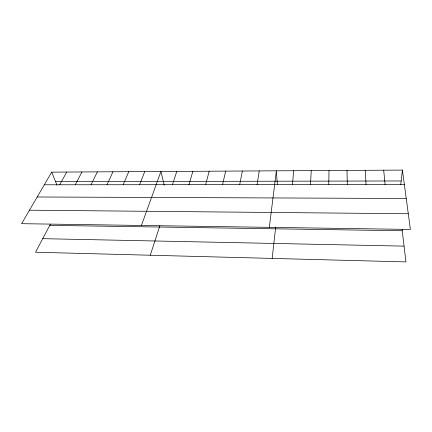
<?xml version="1.0" encoding="UTF-8"?>
<svg xmlns="http://www.w3.org/2000/svg" width="432" height="432" viewBox="0 0 432 432"><rect width="100%" height="100%" fill="white"/><g stroke="black" fill="none" stroke-linecap="round" stroke-linejoin="round"><path stroke-width="0.65" d="M328.774 184.561L329.006 170.516M310.495 184.577L311.234 170.618M292.453 184.588L293.69 170.721M272.155 258.412L275.702 226.946M400.75 184.788L402.419 170.089L51.705 172.13L21.6 223.679L410.4 229.441L402.419 170.089M269.325 227.351L276.361 170.824L277.355 184.453M257.067 184.621L259.254 170.921M239.711 184.631L242.357 171.018M222.577 184.648L225.666 171.115M205.654 184.658L209.18 171.212M188.946 184.675L192.899 171.304M150.266 255.226L159.862 225.844M172.444 184.685L176.807 171.401M141.437 225.455L160.915 171.493L164.252 185.171M139.568 184.712L144.736 171.585M123.19 184.723L128.758 171.682M107.023 184.739L112.973 171.774M91.055 184.75L97.378 171.86M75.281 184.761L81.972 171.952M50.377 224.219L35.527 252.229L405.95 261.911L402.079 229.451M59.702 184.777L66.749 172.039M55.577 181.661L401.182 180.959M44.312 184.788L404.357 184.502M37.19 196.987L406.237 198.488M29.473 210.195L408.289 213.743M49.777 225.353L402.23 230.753M42.719 238.664L404.066 246.132M51.705 172.13L57.029 185.242M383.702 170.197L385.079 184.518M365.234 170.305L366.061 184.534M347.004 170.408L347.296 184.545"/></g></svg>
